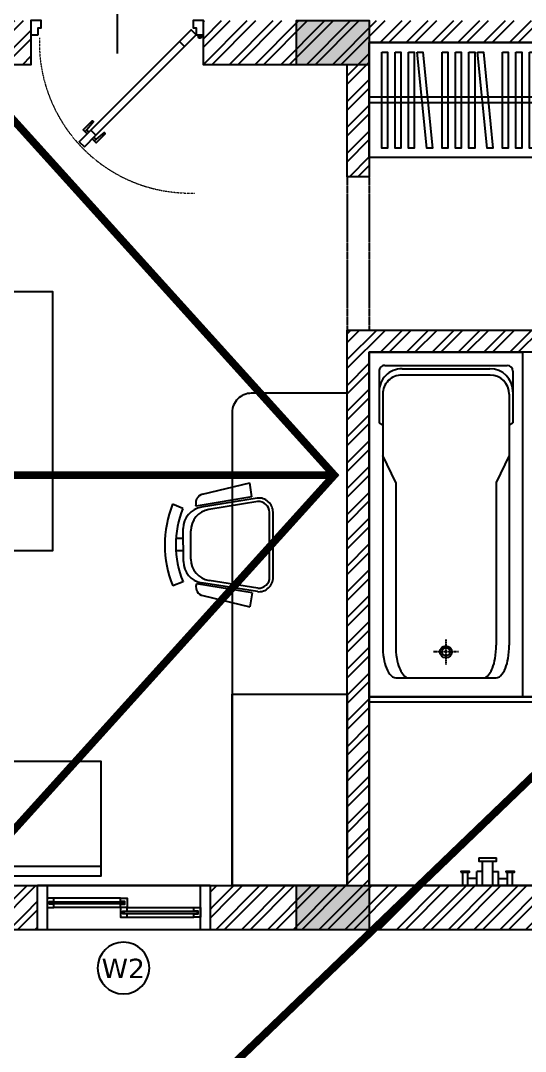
# Model space of a CAD drawing. Header units: millimetres. Extents: x -176651 to 424033, y -469666 to 486614.
# Drawn here: x 163107 to 165739, y 29730 to 35110 of the extents above; entities that cross this region are included whole.
import ezdxf
from ezdxf import colors
from ezdxf.entities.mleader import LeaderData, LeaderLine
from ezdxf.enums import TextEntityAlignment as Align
from ezdxf.math import Vec2, Vec3

# ---------------------------------------------------------------- set-up
doc = ezdxf.new("R2010")
doc.units = ezdxf.units.MM
doc.set_wipeout_variables(frame=1)
for name, pattern in [('1625_East Villa$0$DASHDOT', [1, 0.5, -0.25, 0, -0.25]), ('1625_East Villa$0$DASHED', [0.75, 0.5, -0.25]), ('1625E_Roof Plan$0$DASHED', [0.75, 0.5, -0.25])]:
    doc.linetypes.add(name, pattern=pattern)
for name, color, linetype in [('1625_East Villa$0$ad-Door', 8, 'Continuous'), ('1625_East Villa$0$ad-Elevation 10', 8, 'Continuous'), ('1625_East Villa$0$ad-Furniture', 8, 'Continuous'), ('1625_East Villa$0$ad-Glass Sectionline', 8, 'Continuous'), ('1625_East Villa$0$ad-Text main', 8, 'Continuous'), ('1625_East Villa$0$ad-Text Main_Door&window Label', 8, 'Continuous'), ('1625_East Villa$0$ad-Toilet fixtures', 8, 'Continuous'), ('1625_East Villa$0$ad-Wall', 8, 'Continuous'), ('1625_East Villa$0$ad-Wall hatch', 8, 'Continuous'), ('1625E_Columns$0$ad-Column', 8, 'Continuous'), ('1625E_Columns$0$ad-Column Hatch', 8, 'Continuous'), ('1625E_Roof Plan$0$ad-Primary Roof', 8, 'Continuous'), ('1625E_Roof Plan$0$ad-Secondary Roof', 8, 'Continuous'), ('ad-Plinth', 8, 'Continuous'), ('Site Levels$0$ad-Lvl-Entance road', 4, 'Continuous')]:
    doc.layers.add(name, color=color, linetype=linetype)
doc.styles.add('1625_East Villa$0$6 U T S R N_Typical Floor Plan$0$3BHK-E(NB)$0$grid_text', font='verdana.ttf', dxfattribs={"width": 0.9})
doc.styles.add('1625_East Villa$0$New Text Style', font='arial.ttf', dxfattribs={"height": 100})
doc.styles.add('Site Levels$0$Standard', font='arial.ttf')

# ---------------------------------------------------------------- blocks, each defined once
blk = doc.blocks.new('A$C92fa9908')
at = {"layer": 'ad-Plinth', "ltscale": 5}
blk.add_lwpolyline([(0, 13620), (12120, 13620), (12120, 0), (0, 0), (0, 4745), (2830, 4745), (2830, 8645), (0, 8645)], close=True, dxfattribs=at)
blk = doc.blocks.new('zw$C194')
at = {"layer": 'ad-Plinth', "ltscale": 5}
blk.add_blockref('A$C92fa9908', (-32023.9, -398393.9), dxfattribs=at)
blk = doc.blocks.new('1625_East Villa$0$3BHK+_A$0$ad_Shower')
for p, q in [((0, 130, 0), (-69.5, 130, 0)), ((0, -130), (0, 130)), ((0, 55.7, 0), (-72.9, 55.7, 0)), ((-72.9, 26.2, 0), (-72.9, 55.7, 0)), ((0, 103.8, 0), (-69.5, 103.8, 0)), ((-36.4, 55.7, 0), (-36.4, 103.8, 0)), ((-145.8, -45.6), (-145.8, 45.6)), ((0, 26.2, 0), (-128.2, 26.2, 0)), ((0, -26.2, 0), (-128.2, -26.2, 0)), ((-72.9, -26.2, 0), (-72.9, -56.1, 0)), ((0, -56.1, 0), (-72.9, -56.1, 0)), ((0, -103.8, 0), (-69.5, -103.8, 0)), ((-36.4, -56.1, 0), (-36.4, -103.8, 0)), ((0, -130, 0), (-69.5, -130, 0))]:
    blk.add_line(p, q)
blk.add_lwpolyline([(-69.5, 94.1), (-69.5, 139.7), (-72.9, 139.7), (-72.9, 94.1)], close=True)
at = {"elevation": 0}
blk.add_lwpolyline([(-145.8, -45.6), (-128.2, -45.6), (-128.2, 45.6), (-145.8, 45.6)], dxfattribs=at)
blk.add_lwpolyline([(-69.5, -139.7), (-69.5, -94.1), (-72.9, -94.1), (-72.9, -139.7)], close=True, dxfattribs=at)
blk = doc.blocks.new('1625_East Villa$0$zw$989B')
at = {"color": 0}
for p, q in [((70, 81), (70, 719)), ((100, 749), (370, 749)), ((220, 730), (1530, 730)), ((380, 730), (370, 749)), ((540, 730), (680, 662)), ((680, 662), (1530, 662)), ((1700, 138), (1700, 662)), ((87, 171), (87, 629)), ((120, 630), (120, 170)), ((680, 138), (540, 70)), ((680, 138), (1530, 138)), ((220, 70), (1530, 70)), ((370, 51), (380, 70)), ((100, 51), (370, 51))]:
    blk.add_line(p, q, dxfattribs=at)
at = {"color": 0, "linetype": '1625_East Villa$0$DASHDOT'}
for p, q in [((1565, 465), (1565, 335)), ((1500, 400), (1630, 400))]:
    blk.add_line(p, q, dxfattribs=at)
at = {"color": 0}
blk.add_lwpolyline([(0, 0), (0, 800), (1800, 800), (1800, 0)], close=True, dxfattribs=at)
for radius in [31.294, 21.294]:
    blk.add_circle((1565, 400), radius, dxfattribs=at)
for centre, radius, start, end in [((100, 719), 30, 90, 180), ((207, 629), 120, 90, 180), ((220, 630), 100, 90, 180), ((1530, 305.926), 424.074, 80.592388, 90), ((1559.313, 482.846), 244.743, 68.198591, 80.592388), ((1603.673, 593.747), 125.298, 46.000099, 68.198591), ((1530, 237.926), 424.074, 80.592388, 90), ((1559.313, 414.846), 244.743, 68.198591, 80.592388), ((1669.585, 662), 30.415, 0, 46.000099), ((1603.673, 525.747), 125.298, 53.421211, 68.198591), ((1657.445, 586.304), 45.184, 19.644745, 62.452929), ((207, 171), 120, 180, 270), ((220, 170), 100, 180, 270), ((1603.673, 274.254), 125.298, 291.801409, 306.578789), ((1657.445, 213.696), 45.184, 297.547071, 340.355255), ((1530, 562.074), 424.074, 270, 279.407612), ((1559.313, 385.155), 244.743, 279.407612, 291.801409), ((1603.673, 206.254), 125.298, 291.801409, 313.999901), ((1669.585, 138), 30.415, 313.999901, 0), ((100, 81), 30, 180, 270), ((1530, 494.074), 424.074, 270, 279.407612), ((1559.313, 317.155), 244.743, 279.407612, 291.801409)]:
    blk.add_arc(centre, radius, start, end, dxfattribs=at)
blk = doc.blocks.new('1625_East Villa$0$A$Cde641b5f')
at = {"layer": '1625_East Villa$0$ad-Furniture'}
for p, q in [((-285, -285), (-3200, -285)), ((-315, -315), (-3200, -315)), ((-315, -315), (-315, -1500)), ((-285, -285), (-285, -1500))]:
    blk.add_line(p, q, dxfattribs=at)
for points in [[(0, -1500), (-600, -1500), (-600, -600), (-3200, -600), (-3200, 0), (0, 0)], [(-3135, -50), (-3105, -50), (-3105, -550), (-3135, -550)], [(-3065, -50), (-3035, -50), (-3035, -550), (-3065, -550)], [(-2995, -50), (-2965, -50), (-2965, -550), (-2995, -550)], [(-2950, -50), (-2920, -50), (-2870, -550), (-2900, -550)], [(-2820, -50), (-2790, -50), (-2790, -550), (-2820, -550)], [(-2750, -50), (-2720, -50), (-2720, -550), (-2750, -550)], [(-2680, -50), (-2650, -50), (-2650, -550), (-2680, -550)], [(-2635, -50), (-2605, -50), (-2555, -550), (-2585, -550)], [(-2505, -50), (-2475, -50), (-2475, -550), (-2505, -550)], [(-2435, -50), (-2405, -50), (-2405, -550), (-2435, -550)], [(-2365, -50), (-2335, -50), (-2335, -550), (-2365, -550)], [(-2320, -50), (-2290, -50), (-2240, -550), (-2270, -550)], [(-2190, -50), (-2160, -50), (-2160, -550), (-2190, -550)], [(-2120, -50), (-2090, -50), (-2090, -550), (-2120, -550)], [(-2050, -50), (-2020, -50), (-2020, -550), (-2050, -550)], [(-2005, -50), (-1975, -50), (-1925, -550), (-1955, -550)], [(-1875, -50), (-1845, -50), (-1845, -550), (-1875, -550)], [(-1805, -50), (-1775, -50), (-1775, -550), (-1805, -550)], [(-1735, -50), (-1705, -50), (-1705, -550), (-1735, -550)], [(-1690, -50), (-1660, -50), (-1610, -550), (-1640, -550)], [(-1560, -50), (-1530, -50), (-1530, -550), (-1560, -550)], [(-1490, -50), (-1460, -50), (-1460, -550), (-1490, -550)], [(-1420, -50), (-1390, -50), (-1390, -550), (-1420, -550)], [(-1347.7, -50), (-1317.7, -50), (-1317.7, -550), (-1347.7, -550)], [(-1302.7, -50), (-1272.7, -50), (-1222.7, -550), (-1252.7, -550)], [(-1172.7, -50), (-1142.7, -50), (-1142.7, -550), (-1172.7, -550)], [(-1102.7, -50), (-1072.7, -50), (-1072.7, -550), (-1102.7, -550)], [(-1057.7, -50), (-1027.7, -50), (-977.7, -550), (-1007.7, -550)], [(-927.7, -50), (-897.7, -50), (-897.7, -550), (-927.7, -550)], [(-857.7, -50), (-827.7, -50), (-827.7, -550), (-857.7, -550)], [(-810.5, -50), (-780.5, -50), (-780.5, -550), (-810.5, -550)], [(-765.5, -50), (-735.5, -50), (-685.5, -550), (-715.5, -550)], [(-550, -585), (-550, -555), (-50, -555), (-50, -585)], [(-550, -655), (-550, -625), (-50, -625), (-50, -655)], [(-550, -785), (-550, -755), (-50, -705), (-50, -735)], [(-550, -830), (-550, -800), (-50, -800), (-50, -830)], [(-550, -900), (-550, -870), (-50, -870), (-50, -900)], [(-550, -970), (-550, -940), (-50, -940), (-50, -970)], [(-550, -1100), (-550, -1070), (-50, -1020), (-50, -1050)], [(-550, -1145), (-550, -1115), (-50, -1115), (-50, -1145)], [(-550, -1215), (-550, -1185), (-50, -1185), (-50, -1215)], [(-550, -1285), (-550, -1255), (-50, -1255), (-50, -1285)], [(-550, -1355), (-550, -1325), (-50, -1325), (-50, -1355)], [(-550, -1425), (-550, -1395), (-50, -1395), (-50, -1425)]]:
    blk.add_lwpolyline(points, close=True, dxfattribs=at)
blk = doc.blocks.new('1625_East Villa$0$zw$6C7B')
at = {"layer": '1625_East Villa$0$ad-Furniture'}
for points in [[(0, 2430), (600, 2430), (600, 3030), (0, 3030)], [(0, 600), (2050, 600), (2050, 2430), (0, 2430)], [(450, 1630), (450, 2080), (250, 2080), (250, 1630)], [(450, 1400), (450, 950), (250, 950), (250, 1400)], [(0, 600), (600, 600), (600, 0), (0, 0)]]:
    blk.add_lwpolyline(points, close=True, dxfattribs=at)
for points in [[(50, 3030), (50, 2430)], [(100, 2430), (100, 600)], [(570.2, 835.1), (805.2, 600), (805.2, 835.1), (570.2, 835.1), (570.2, 2194.9), (805.2, 2430), (805.2, 2194.9), (570.2, 2194.9)], [(50, 0), (50, 600)]]:
    blk.add_lwpolyline(points, dxfattribs=at)
at = {"layer": '1625_East Villa$0$ad-Furniture', "color": 33}
blk.add_lwpolyline([(1700, 2430), (1700, 2780), (3050, 2780), (3050, 250), (1700, 250), (1700, 600)], dxfattribs=at)
blk = doc.blocks.new('1625_East Villa$0$A$Cb8966b9a')
at = {"layer": '1625_East Villa$0$ad-Furniture', "color": 33}
for p, q in [((-403.5, 205.2), (-169.5, 301.8)), ((-146.5, 230.5), (-169.5, 301.8)), ((-146.5, 230.5), (-427.2, 139.8)), ((-118.7, 228.7), (-399.4, 138)), ((-113, 210.9), (-359, 131.3)), ((7.4, -170.5), (-44.4, 164.8)), ((25.9, -167.6), (-25.9, 167.6)), ((-494.1, 117.2), (-549.9, 130.5)), ((-427.2, 139.8), (-429, 144.1)), ((-449.5, -157), (-475.9, 13.9)), ((-413, -138.5), (-435.5, 7.2)), ((-506.1, -41.2), (-468.3, -35.4)), ((-496.7, -105.7), (-458.3, -99.8)), ((-435.6, -261), (-484.8, -290.5)), ((-365, -262.3), (-365.4, -266.9)), ((-70, -264), (-365, -262.3)), ((-44.1, -253.9), (-339.1, -252.2)), ((-44, -235.2), (-302.6, -233.7)), ((-70, -264), (-70.4, -338.9)), ((-322.7, -317.5), (-70.4, -338.9))]:
    blk.add_line(p, q, dxfattribs=at)
for centre, radius, start, end in [((-100, 156.2), 74.9, 8.7914, 104.502), ((-385.7, 161.9), 46.8, 112.4281, 202.4281), ((-100, 156.2), 56.2, 8.7914, 104.502), ((0, 0), 565.1, 166.6505, 210.9323), ((0, 0), 507.8, 166.6505, 210.9323), ((-364.9, 31), 112.4, 107.9151, 188.7914), ((-324.5, 24.4), 112.4, 107.9151, 188.7914), ((-338.4, -139.8), 112.4, 188.7914, 269.6678), ((-301.9, -121.3), 112.4, 188.7914, 269.6678), ((-48.1, -179.1), 56.2, 273.0808, 8.7914), ((-48.1, -179.1), 74.9, 273.0808, 8.7914), ((-318.7, -270.9), 46.8, 175.1548, 265.1548)]:
    blk.add_arc(centre, radius, start, end, dxfattribs=at)
blk = doc.blocks.new('1625_East Villa$0$zw$D46D')
at = {"layer": '1625_East Villa$0$ad-Furniture', "linetype": '1625_East Villa$0$DASHED'}
for points in [[(4995, 3930), (4995, 3130)], [(5110, 3930), (5110, 3130)]]:
    blk.add_lwpolyline(points, dxfattribs=at)
at = {"layer": '1625_East Villa$0$ad-Furniture'}
blk.add_lwpolyline([(4395, 230), (4995, 230), (4995, 2800), (4495, 2800, 0.414214), (4395, 2700)], format="xyb", close=True, dxfattribs=at)
blk.add_lwpolyline([(4395, 230), (4395, 1230), (4995, 1230), (4995, 230)], close=True, dxfattribs=at)
at = {"layer": '1625_East Villa$0$ad-Glass Sectionline'}
blk.add_lwpolyline([(8310, 1215), (5110, 1215), (5110, 1190), (8310, 1190)], close=True, dxfattribs=at)
at = {"layer": '1625_East Villa$0$ad-Toilet fixtures'}
blk.add_lwpolyline([(6745, 230), (5110, 230), (5110, 1215), (6745, 1215)], close=True, dxfattribs=at)
at = {"layer": '1625_East Villa$0$ad-Furniture'}
blk.add_blockref('1625_East Villa$0$A$Cde641b5f', (8310, 4630), dxfattribs=at)
at = {"layer": '1625_East Villa$0$ad-Furniture', "xscale": -1, "rotation": 270}
blk.add_blockref('1625_East Villa$0$zw$6C7B', (680, 280), dxfattribs=at)
at = {"layer": '1625_East Villa$0$ad-Furniture', "rotation": 351.3523594200166}
blk.add_blockref('1625_East Villa$0$A$Cb8966b9a', (4608.6, 2008.9), dxfattribs=at)
at = {"layer": '1625_East Villa$0$ad-Toilet fixtures', "rotation": 270}
for name, p in [('1625_East Villa$0$zw$989B', (5110, 3015)), ('1625_East Villa$0$3BHK+_A$0$ad_Shower', (5727.5, 230))]:
    blk.add_blockref(name, p, dxfattribs=at)
blk = doc.blocks.new('1625_East Villa$0$6 U T S R N_Typical Floor Plan$0$ad_Window Tag')
blk.add_circle((0, 0), 150)
at = {"style": '1625_East Villa$0$6 U T S R N_Typical Floor Plan$0$3BHK-E(NB)$0$grid_text', "width": 0.9}
blk.add_attdef('D1', text='', height=125, dxfattribs=at).set_placement((0, 0), align=Align.MIDDLE_CENTER)
blk = doc.blocks.new('1625_East Villa$0$zw$3849')
at = {"layer": '1625_East Villa$0$ad-Text Main_Door&window Label'}
ref = blk.add_blockref('1625_East Villa$0$6 U T S R N_Typical Floor Plan$0$ad_Window Tag', (3828.2, -200), dxfattribs=dict(at, xscale=-0.9, yscale=0.9, zscale=0.9))
ref.add_attrib('D1', 'W2', dxfattribs={"height": 101.25, "rotation": 1800, "style": '1625_East Villa$0$6 U T S R N_Typical Floor Plan$0$3BHK-E(NB)$0$grid_text'}).set_placement((3827.2, -202.1), align=Align.MIDDLE_CENTER)
blk = doc.blocks.new('1625_East Villa$0$$ZCDB_AUDIT_GENERATED_C7DC')
blk.add_wipeout([(0, 230), (900, 230), (900, 0), (0, 0)]).dxf.layer = '1625_East Villa$0$ad-Elevation 10'
at = {"layer": '1625_East Villa$0$ad-Elevation 10'}
for points in [[(900, 230), (0, 230)], [(900, 0), (0, 0)]]:
    blk.add_lwpolyline(points, dxfattribs=at)
for points in [[(50, 0), (50, 230), (0, 230), (0, 0)], [(850, 0), (900, 0), (900, 230), (850, 230)], [(467.5, 133), (467.5, 115), (432.5, 115), (432.5, 165), (467.5, 165), (467.5, 147), (445.5, 147), (445.5, 133)], [(815, 133), (815, 115), (850, 115), (850, 165), (815, 165), (815, 147), (837, 147), (837, 133)], [(85, 83), (85, 65), (50, 65), (50, 115), (85, 115), (85, 97), (63, 97), (63, 83)], [(432.5, 83), (432.5, 65), (467.5, 65), (467.5, 115), (432.5, 115), (432.5, 97), (454.5, 97), (454.5, 83)]]:
    blk.add_lwpolyline(points, close=True, dxfattribs=at)
at = {"layer": '1625_East Villa$0$ad-Glass Sectionline'}
for points in [[(467.5, 165), (815, 165)], [(432.5, 115), (85, 115)], [(467.5, 115), (815, 115)], [(432.5, 65), (85, 65)]]:
    blk.add_lwpolyline(points, dxfattribs=at)
for points in [[(450, 145), (835, 145), (835, 135), (450, 135)], [(450, 95), (65, 95), (65, 85), (450, 85)]]:
    blk.add_lwpolyline(points, close=True, dxfattribs=at)
blk = doc.blocks.new('*U167')
blk.add_blockref('1625_East Villa$0$$ZCDB_AUDIT_GENERATED_C7DC', (0, 0))
blk = doc.blocks.new('*U169')
for p, q in [((-8.3, -111.1), (-41.7, -111.1)), ((-25, -127.8), (-25, -94.4)), ((-811.3, -760.8), (-796.4, -775.7)), ((-746.2, -826), (-761.1, -811.1))]:
    blk.add_line(p, q)
for points in [[(-1150, -100), (-1150, -50), (-1128.6, -50), (-1128.6, -35.7), (-1128.6, 0), (-1200, 0), (-1200, -100)], [(-50, -100), (0, -100), (0, 0), (-71.4, 0), (-71.4, -35.7), (-71.4, -50), (-50, -50)], [(-50, -100), (-130.8, -180.8), (-166.2, -145.5), (-85.4, -64.6)], [(-130.8, -180.8), (-747, -797), (-782.4, -761.6), (-166.2, -145.5)], [(-827.8, -877.8), (-747, -797), (-782.4, -761.6), (-863.2, -842.5)]]:
    blk.add_lwpolyline(points, close=True)
for points in [[(-808.2, -787.5), (-835.7, -760), (-772.9, -697.2), (-765, -705), (-822, -773.7)], [(-772.8, -822.8), (-745.4, -850.3), (-682.5, -787.5), (-690.4, -779.7), (-759, -836.7)]]:
    blk.add_lwpolyline(points)
blk.add_circle((-25, -111.1), 11.1)
at = {"color": 8, "linetype": '1625_East Villa$0$DASHED', "lineweight": 0}
blk.add_arc((-93.1, -153.1), 1047.4, 178.18808, 271.81192, dxfattribs=at)
at = {"layer": '1625_East Villa$0$ad-Text Main_Door&window Label'}
blk.add_line((-600, 125), (-600, -230), dxfattribs=at)
blk.add_circle((-600.3, 245), 120, dxfattribs=at)
at = {"layer": '1625_East Villa$0$ad-Text Main_Door&window Label', "style": '1625_East Villa$0$New Text Style'}
blk.add_attdef('D1', text='', height=100, dxfattribs=at).set_placement((-585.4, 244.6), align=Align.MIDDLE_CENTER)
blk = doc.blocks.new('1625_East Villa$0$zw$42B5')
at = {"layer": '1625_East Villa$0$ad-Wall hatch', "transparency": 33554610}
h = blk.add_hatch(dxfattribs=at)
h.set_pattern_fill('ANSI32', color=256, scale=10)
h.set_pattern_definition([(45, (-1040635.14, 674820.02), (-67.351921, 67.351921), []), (45, (-1040590.24, 674820.02), (-67.351921, 67.351921), [])])
h.paths.add_polyline_path([(12120, 13620), (12120, 10220), (11890, 10220), (11890, 13390), (7240, 13390), (7240, 8645), (4245, 8645), (4245, 8875), (4445, 8875), (4445, 9370), (4560, 9370), (4560, 8760), (7010, 8760), (7010, 10500), (6360, 10500), (6360, 10615), (7010, 10615), (7010, 13390), (4560, 13390), (4560, 10615), (5560, 10615), (5560, 10500), (4445, 10500), (4445, 13390), (230, 13390), (230, 8875), (3345, 8875), (3345, 8645), (3060, 8645), (3060, 4745), (3345, 4745), (3345, 4515), (230, 4515), (230, 230), (4995, 230), (4995, 3130), (6060, 3130), (6060, 3015), (5110, 3015), (5110, 230), (8310, 230), (8310, 3015), (6860, 3015), (6860, 3130), (8310, 3130), (8310, 4630), (5110, 4630), (5110, 3930), (4995, 3930), (4995, 4515), (4245, 4515), (4245, 4745), (8540, 4745), (8540, 230), (9240, 230), (9240, 0), (0, 0), (0, 4745), (2830, 4745), (2830, 8645), (0, 8645), (0, 13620)])
at = {"layer": '1625_East Villa$0$ad-Door', "ltscale": 5}
ref = blk.add_blockref('*U169', (4245, 4745), dxfattribs=dict(at, xscale=0.7499999997027537, yscale=0.7499999997027537, zscale=0.7499999997027537))
ref.add_attrib('D1', 'D1', dxfattribs={"layer": '1625_East Villa$0$ad-Text Main_Door&window Label', "height": 75, "rotation": 1080, "style": '1625_East Villa$0$New Text Style'}).set_placement((3794.8, 4928.7), align=Align.MIDDLE_CENTER)
at = {"xscale": -1, "rotation": 179.9999999999999}
blk.add_blockref('*U167', (3380, 230), dxfattribs=at)
at = {"layer": '1625_East Villa$0$ad-Wall'}
for points in [[(3345, 4745), (3345, 4515), (230, 4515), (230, 230), (4995, 230), (4995, 3130), (6060, 3130), (6060, 3015), (5110, 3015), (5110, 230), (8310, 230), (8310, 3015), (6860, 3015), (6860, 3130), (8310, 3130), (8310, 4630), (5110, 4630), (5110, 3930), (4995, 3930), (4995, 4515), (4245, 4515), (4245, 4745)], [(8540, 4745), (8540, 230), (9240, 230), (9240, 0), (0, 0), (0, 4745)]]:
    blk.add_lwpolyline(points, dxfattribs=at)
blk = doc.blocks.new('1625E_Roof Plan')
at = {"layer": '1625E_Roof Plan$0$ad-Primary Roof', "linetype": '1625E_Roof Plan$0$DASHED', "ltscale": 2, "const_width": 40}
blk.add_lwpolyline([(12570, -2645), (2380, -2645), (7475, 2255)], close=True, dxfattribs=at)
at = {"layer": '1625E_Roof Plan$0$ad-Secondary Roof', "linetype": '1625E_Roof Plan$0$DASHED', "ltscale": 2, "const_width": 40}
blk.add_lwpolyline([(2380, 5195), (4927.5, 2372.5), (2380, -450), (-600, -450), (-600, 5195)], close=True, dxfattribs=at)
blk.add_lwpolyline([(161.2, 2372.5), (4927.5, 2372.5)], dxfattribs=at)
blk = doc.blocks.new('1625E_Columns$0$zw$6AA0')
at = {"layer": '1625E_Columns$0$ad-Column Hatch', "transparency": 33554687}
h = blk.add_hatch(color=256, dxfattribs=at)
h.dxf.hatch_style = 1
h.paths.add_polyline_path([(0, -230), (380, -230), (380, 0), (0, 0)])
at = {"layer": '1625E_Columns$0$ad-Column'}
blk.add_lwpolyline([(0, -230), (380, -230), (380, 0), (0, 0)], close=True, dxfattribs=at)
blk = doc.blocks.new('1625E_Columns')
at = {"layer": '1625E_Columns$0$ad-Column', "xscale": -1}
for p, rotation in [((5110, 4745), 359.9999999999997), ((4730, 0), 180)]:
    blk.add_blockref('1625E_Columns$0$zw$6AA0', p, dxfattribs=dict(at, rotation=rotation))
blk = doc.blocks.new('1625_East Villa')
at = {"layer": '1625_East Villa$0$ad-Furniture'}
blk.add_blockref('1625_East Villa$0$zw$D46D', (0, 0), dxfattribs=at)
at = {"layer": '1625_East Villa$0$ad-Text main'}
blk.add_blockref('1625_East Villa$0$zw$3849', (0, 0), dxfattribs=at)
at = {"layer": '1625_East Villa$0$ad-Wall'}
blk.add_blockref('1625_East Villa$0$zw$42B5', (0, 0), dxfattribs=at)
for name in ['1625E_Roof Plan', '1625E_Columns']:
    blk.add_blockref(name, (0, 0))
blk = doc.blocks.new("All Plot's Villa Plans")
at = {"ltscale": 5}
blk.add_blockref('1625_East Villa', (159815, 30364.9), dxfattribs=at)
blk = doc.blocks.new('Site Levels$0$zw$1B0B')
at = {"layer": 'Site Levels$0$ad-Lvl-Entance road'}
ml = blk.add_multileader_mtext('Standard', dxfattribs=at)
ml.set_content('{\\fArial|b1|i0|c0|p34;496.27}', color=256, style='Site Levels$0$Standard')
ml.set_leader_properties()
ml.build(insert=Vec2(0, 0))
ml.multileader.update_dxf_attribs({"has_text_frame": 1, "arrow_head_size": 1219.2, "scale": 12})
ctx = ml.context
ctx.base_point, ctx.scale, ctx.char_height, ctx.arrow_head_size, ctx.landing_gap_size, ctx.plane_origin = Vec3(214464.6, -71183), 12, 1219.186, 1219.2, 609.6, Vec3(222625.2, -66462.8)
ctx.text_align_type = 2
notes = []
notes.append((ctx, [(0, (1, 1, 0), (221630.9, -71183), (-1, 0), 845, [(0, [(222625.2, -66462.8)], 0, [])])]))
ctx.mtext.insert, ctx.mtext.width, ctx.mtext.defined_height, ctx.mtext.alignment, ctx.mtext.flow_direction = Vec3(220176.4, -70562.6), 5138.489, 1392.4, 3, 5
ctx.mtext.has_bg_fill, ctx.mtext.bg_color, ctx.mtext.bg_scale_factor, ctx.mtext.bg_transparency, ctx.mtext.use_window_bg_color = 1, -1027028792, 1.5, 0, 1
for ctx, leaders in notes:
    for number, flags, end, landing, length, lines in leaders:
        leader = LeaderData()
        leader.index, (leader.has_last_leader_line, leader.has_dogleg_vector, leader.attachment_direction) = number, flags
        leader.last_leader_point, leader.dogleg_vector, leader.dogleg_length = Vec3(end), Vec3(landing), length
        for number, points, colour, breaks in lines:
            line = LeaderLine()
            line.index, line.vertices, line.color, line.breaks = number, Vec3.list(points), colors.encode_raw_color(colour), breaks
            leader.lines.append(line)
        ctx.leaders.append(leader)
blk = doc.blocks.new('Site Levels')
at = {"layer": 'Site Levels$0$ad-Lvl-Entance road', "ltscale": 5}
blk.add_blockref('Site Levels$0$zw$1B0B', (-5982.9, 99418.6), dxfattribs=at)

msp = doc.modelspace()

# ---------------------------------------------------------------- block references
at = {"ltscale": 5}
msp.add_blockref("All Plot's Villa Plans", (0, 0), dxfattribs=at)

# ---------------------------------------------------------------- next in the draw order: block references
msp.add_blockref('zw$C194', (191838.8, 428758.8), dxfattribs=at)

# ---------------------------------------------------------------- next in the draw order: block references
msp.add_blockref('Site Levels', (0, 0), dxfattribs=at)

doc.saveas('drawing.dxf')
